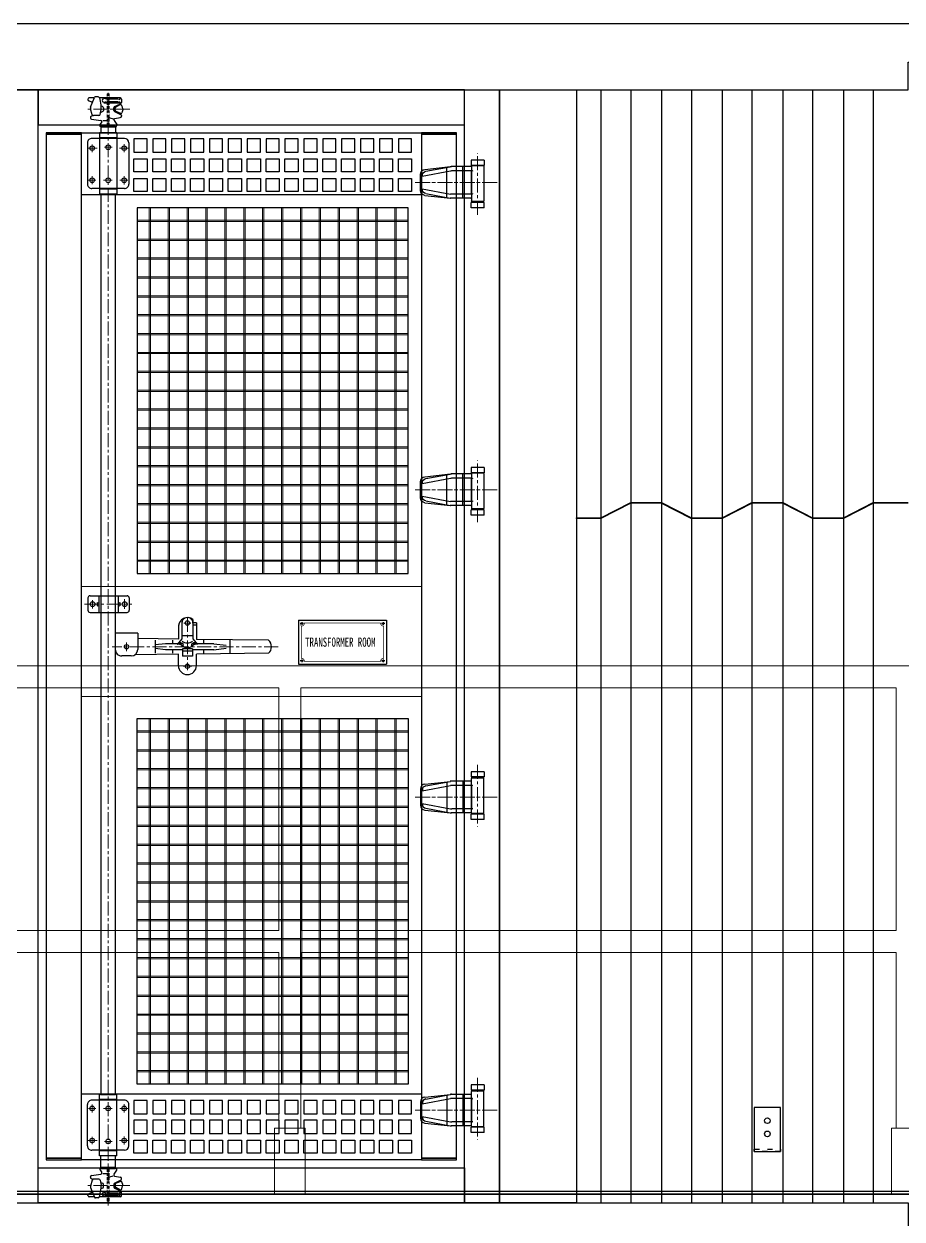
# Model space of a CAD drawing. Header units: millimetres. Extents: x 55614 to 110757, y -66981 to -47484.
# Drawn here: x 92299 to 94298, y -58162 to -55440 of the extents above; entities that cross this region are included whole.
import ezdxf

# ---------------------------------------------------------------- set-up
doc = ezdxf.new("R2010")
doc.units = ezdxf.units.MM
for name, pattern in [('ACAD_ISO03W100', [30, 12, -18]), ('CENTER', [50.8, 31.75, -6.35, 6.35, -6.35]), ('G', [2, 1.25, -0.25, 0.25, -0.25]), ('HIDDEN', [9.525, 6.35, -3.175])]:
    doc.linetypes.add(name, pattern=pattern)
doc.layers.get('0').update_dxf_attribs({"lineweight": 15})
for name, color, linetype in [('01', 7, 'Continuous'), ('02___PRT_ALL_AXES', 7, 'Continuous'), ('03C', 3, 'Continuous'), ('05', 4, 'G')]:
    doc.layers.add(name, color=color, linetype=linetype)
for name, color, linetype, lineweight in [('AM_0', 7, 'Continuous', 30), ('AM_3', 6, 'HIDDEN', 15), ('AM_5', 3, 'Continuous', 15), ('AM_7', 4, 'CENTER', 15), ('THICK', 7, 'Continuous', 0)]:
    doc.layers.add(name, color=color, linetype=linetype, lineweight=lineweight)
doc.styles.add('FSDBHZ', font='TXT.SHX', dxfattribs={"width": 0.707, "bigfont": 'HZFS.SHX'})

# ---------------------------------------------------------------- blocks, each defined once
blk = doc.blocks.new('y65iu76u67u6')
at = {"color": 7, "linetype": 'Continuous'}
for p, q in [((945969.3, -88535.7), (937281.3, -88535.7)), ((943005.3, -88585.7), (941650.3, -88585.7)), ((943005.3, -89138.7), (943005.3, -88585.7)), ((944410.3, -88585.7), (943055.3, -88585.7)), ((943055.3, -89138.7), (943055.3, -88585.7)), ((944410.3, -89138.7), (944410.3, -88585.7)), ((943005.3, -89138.7), (941650.3, -89138.7)), ((944410.3, -89138.7), (943055.3, -89138.7)), ((943005.3, -89188.7), (941650.3, -89188.7)), ((943005.3, -89588.7), (943005.3, -89188.7)), ((944410.3, -89188.7), (943055.3, -89188.7)), ((943055.3, -89588.7), (943055.3, -89188.7)), ((944410.3, -89588.7), (944410.3, -89188.7)), ((942995.3, -89738.7), (942995.3, -89588.7)), ((942995.3, -89588.7), (943065.3, -89588.7)), ((943065.3, -89738.7), (943065.3, -89588.7)), ((944400.3, -89738.7), (944400.3, -89588.7)), ((944400.3, -89588.7), (944470.3, -89588.7))]:
    blk.add_line(p, q, dxfattribs=at)
at = {"layer": '02___PRT_ALL_AXES', "color": 7, "linetype": 'Continuous'}
blk.add_line((946154.3, -89738.7), (937096.3, -89738.7), dxfattribs=at)
blk = doc.blocks.new('A$Ce09861e0')
at = {"layer": 'AM_0'}
for p, q in [((29.1, 124.3), (59.1, 124.3)), ((29.1, 124.3), (29.1, 112.3)), ((29.1, 112.3), (59.1, 112.3)), ((29.1, 111.3), (59.1, 111.3)), ((30.1, 110.3), (30.1, 31.3)), ((58.1, 110.3), (58.1, 31.3)), ((59.1, 124.3), (59.1, 112.3)), ((59.6, 109.6), (104.3, 109.6)), ((77.6, 38.1), (77.6, 109.2)), ((164.2, 103.3), (106.2, 109.5)), ((162.3, 99), (106.9, 109.3)), ((56.8, 100.3), (102.7, 100.3)), ((58.2, 48.2), (58.2, 99)), ((170.7, 88), (106.1, 100)), ((114.5, 39.5), (114.5, 107.5)), ((169.9, 88.2), (169.9, 89.9)), ((174.5, 55.3), (174.5, 91.8)), ((170.7, 59.1), (106.1, 47.1)), ((169.9, 57.2), (169.9, 59)), ((29.1, 30.3), (59.1, 30.3)), ((29.1, 29.3), (59.1, 29.3)), ((29.1, 27.8), (59.1, 27.8)), ((29.1, 15.8), (29.1, 27.8)), ((56.8, 46.8), (102.7, 46.8)), ((59.1, 15.8), (59.1, 27.8)), ((59.6, 37.6), (103.6, 37.6)), ((164.2, 43.9), (106.2, 37.7)), ((162.3, 48.2), (106.9, 37.9)), ((29.1, 15.8), (59.1, 15.8))]:
    blk.add_line(p, q, dxfattribs=at)
for centre, radius, start, end in [((31.1, 110.3), 1, 90, 180), ((57.1, 110.3), 1, 0, 90), ((59.6, 111), 1.38, 180, 270), ((103.6, 91.1), 18.5, 79.4792, 90), ((104.3, 91.1), 18.5, 83.9115, 90), ((56.8, 99), 1.38, 90, 180), ((59.6, 99), 1.38, 90, 180), ((102.7, 81.9), 18.5, 79.4792, 90), ((160.7, 89.9), 9.23, 0, 79.4792), ((163, 91.8), 11.5, 0, 83.9115), ((169.9, 83.5), 4.62, 0, 79.4792), ((160.7, 57.2), 9.23, 280.5208, 0), ((163, 55.3), 11.5, 276.0885, 0), ((169.9, 63.7), 4.62, 280.5208, 0), ((31.1, 31.3), 1, 180, 270), ((56.8, 48.2), 1.38, 180, 270), ((57.1, 31.3), 1, 270, 0), ((59.6, 48.2), 1.38, 180, 270), ((59.6, 36.2), 1.38, 90, 180), ((102.7, 65.3), 18.5, 270, 280.5208), ((103.6, 56), 18.5, 270, 280.5208), ((104.3, 56), 18.5, 270, 276.0885)]:
    blk.add_arc(centre, radius, start, end, dxfattribs=at)
at = {"layer": 'AM_7'}
for p, q in [((44.1, 0), (44.1, 140.2)), ((0, 73.6), (189.4, 73.6)), ((2.3, 73.6), (191.7, 73.6))]:
    blk.add_line(p, q, dxfattribs=at)
blk = doc.blocks.new('YU56UI67U56Y54TG')
at = {"layer": '01'}
for p, q in [((14504.3, -10294.9), (14704.3, -10294.9)), ((14504.3, -10294.9), (14504.3, -10394.9)), ((14704.3, -10294.9), (14704.3, -10394.9)), ((14504.3, -10394.9), (14704.3, -10394.9))]:
    blk.add_line(p, q, dxfattribs=at)
at = {"layer": '01', "const_width": 1.5}
for points in [[(14510.3, -10308.4, 0.414214), (14517.8, -10300.9, 0.414214)], [(14690.8, -10300.9, 0.414214), (14698.3, -10308.4, 0.414214)], [(14517.8, -10388.9, 0.414214), (14510.3, -10381.4, 0.414214)], [(14698.3, -10381.4, 0.414214), (14690.8, -10388.9, 0.414214)]]:
    blk.add_lwpolyline(points, format="xyb", dxfattribs=at)
for points in [[(14510.3, -10307.6), (14510.3, -10382.1)], [(14517, -10300.9), (14691.5, -10300.9)], [(14698.3, -10307.6), (14698.3, -10382.1)], [(14517.1, -10388.9), (14691.4, -10388.9)]]:
    blk.add_lwpolyline(points, dxfattribs=at)
at = {"layer": '01'}
for centre in [(14511.8, -10302.4), (14696.8, -10302.4), (14511.8, -10387.4), (14696.8, -10387.4)]:
    blk.add_circle(centre, 1.65, dxfattribs=at)
at = {"layer": '03C', "color": 1}
blk.add_line((14509.5, -10305.2), (14508.6, -10306.3), dxfattribs=at)
at = {"layer": '05'}
for p, q in [((14515.4, -10302.4), (14508.1, -10302.4)), ((14511.8, -10299.4), (14511.8, -10305.4)), ((14700.4, -10302.4), (14693.1, -10302.4)), ((14696.8, -10299.4), (14696.8, -10305.4)), ((14515.4, -10387.4), (14508.1, -10387.4)), ((14511.8, -10384.4), (14511.8, -10390.4)), ((14700.4, -10387.4), (14693.1, -10387.4)), ((14696.8, -10384.4), (14696.8, -10390.4))]:
    blk.add_line(p, q, dxfattribs=at)
at = {"layer": '01', "insert": (14519.3, -10344.9), "char_height": 21, "attachment_point": 4, "style": 'FSDBHZ'}
blk.add_mtext('{\\fSimHei|b0|i0|c134|p49;\\W0.7;TRANSFORMER ROOM}', dxfattribs=at)
blk = doc.blocks.new('RY76UI67U656')
at = {"lineweight": -3}
for points in [[(35535.5, -89364.3), (36505.5, -89364.3), (36505.5, -89284.3), (35535.5, -89284.3)], [(36505.5, -91819.3), (35535.5, -91819.3), (35535.5, -91739.3), (36505.5, -91739.3)]]:
    blk.add_lwpolyline(points, close=True, dxfattribs=at)
at = {"layer": 'AM_0'}
for p, q in [((35648.5, -89305.8), (35648.5, -89306.8)), ((35658.9, -89313.1), (35650.4, -89309.6)), ((35663, -89302.8), (35651.5, -89302.8)), ((35654.6, -89324.2), (35663.3, -89302.1)), ((35671.5, -89300.2), (35666, -89300.2)), ((35674.5, -89302.7), (35678.3, -89322.1)), ((35722, -89302.8), (35674.5, -89302.8)), ((35690.5, -89311.5), (35684.1, -89313.6)), ((35690.7, -89306), (35685, -89304.1)), ((35717.3, -89306), (35692.4, -89306)), ((35717.3, -89311.5), (35692.4, -89311.5)), ((35718.6, -89306.4), (35722.6, -89304.3)), ((35718.8, -89311.3), (35723.3, -89314.1)), ((35724.5, -89305.8), (35724.5, -89313.3)), ((35658.4, -89341.1), (35654.5, -89327.4)), ((35676.4, -89340.7), (35678.4, -89329.4)), ((35677.3, -89335.8), (35681.6, -89334)), ((35681.6, -89322.5), (35678.1, -89321)), ((35683.5, -89325.3), (35683.5, -89331.2)), ((35722.4, -89314.7), (35684.6, -89314.7)), ((35707.5, -89331.3), (35707.5, -89325.1)), ((35709.2, -89322.4), (35722.8, -89316.1)), ((35709.2, -89334.1), (35722.8, -89340.4)), ((35710.4, -89331.1), (35710.3, -89326.3)), ((35721.1, -89318.7), (35711.9, -89323.9)), ((35723.7, -89338), (35712.8, -89334.1)), ((35725.5, -89320.8), (35727.6, -89331)), ((35727.5, -89332.4), (35725.6, -89337.2)), ((35654, -89347.3), (35654, -89348.6)), ((35655.9, -89344.5), (35659, -89343.2)), ((35656.6, -89351.6), (35677.9, -89354.5)), ((35673.5, -89343.2), (35661.3, -89343.2)), ((35676, -89363.5), (35679.7, -89359.5)), ((35711.2, -89366.2), (35677.9, -89366.2)), ((35691.5, -89355.2), (35682.3, -89355.2)), ((35694.5, -89351.2), (35694.5, -89352.2)), ((35698.3, -89348.3), (35705.5, -89350.2)), ((35707.9, -89354.1), (35713.9, -89363.7)), ((35710, -89349.5), (35722, -89347.6)), ((35724.5, -89343.1), (35724.5, -89344.7)), ((35714.5, -89382.5), (35674.5, -89382.5)), ((35674.5, -89382.5), (35674.5, -89393.5)), ((35714.5, -89393.5), (35674.5, -89393.5)), ((35676.7, -89368.1), (35678.5, -89369.2)), ((35677.5, -89369.2), (35677.5, -89382.5)), ((35711.5, -89369.2), (35677.5, -89369.2)), ((35677.5, -89393.5), (35677.5, -89395)), ((35710.5, -89369.2), (35712.9, -89367.8)), ((35711.5, -89369.2), (35711.5, -89382.5)), ((35711.5, -89393.5), (35711.5, -89395)), ((35714.5, -89382.5), (35714.5, -89393.5)), ((35647.5, -89405), (35647.5, -89499.3)), ((35731.5, -89395), (35657.5, -89395)), ((35674.5, -89395), (35674.5, -89509.3)), ((35714.5, -89395), (35714.5, -89509.3)), ((35741.5, -89405), (35741.5, -89499.3)), ((36407.5, -89523.5), (35633.5, -89523.5)), ((35731.5, -89509.3), (35657.5, -89509.3)), ((35714.5, -89510.8), (35674.5, -89510.8)), ((35714.5, -89510.8), (35674.5, -89510.8)), ((35674.5, -89510.8), (35674.5, -89521.8)), ((35714.5, -89521.8), (35674.5, -89521.8)), ((35677.5, -89509.3), (35677.5, -89510.8)), ((35711.5, -89509.3), (35711.5, -89510.8)), ((35714.5, -89510.8), (35714.5, -89521.8)), ((35648.5, -90441.8), (35648.5, -90469.8)), ((35653.5, -90436.8), (35737.5, -90436.8)), ((35669.6, -90451.8), (35669.6, -90459.8)), ((35669.6, -90451.8), (35673.6, -90452.9)), ((35673.6, -90436.8), (35673.6, -90474.8)), ((35717.4, -90436.8), (35717.4, -90474.8)), ((35717.4, -90452.9), (35721.4, -90451.8)), ((35721.4, -90451.8), (35721.4, -90459.8)), ((35742.5, -90441.8), (35742.5, -90469.8)), ((35653.5, -90474.8), (35737.5, -90474.8)), ((35669.6, -90459.8), (35673.6, -90458.7)), ((35717.4, -90458.7), (35721.4, -90459.8)), ((35854.4, -90503.3), (35854.4, -90535.4)), ((35862.4, -90495.3), (35862.4, -90534.7)), ((35887.4, -90490.5), (35887.4, -90534.7)), ((35895.4, -90498.5), (35887.4, -90498.5)), ((35895.4, -90503.5), (35887.4, -90503.5)), ((35895.4, -90498.5), (35895.4, -90536)), ((35761.8, -90521.8), (35710.8, -90521.8)), ((35761.8, -90521.8), (35761.8, -90558.8)), ((35854.4, -90535.4), (35761.8, -90534.2)), ((35801.3, -90537.8), (35801.3, -90567.8)), ((35841.3, -90537.8), (35841.3, -90546)), ((35862.4, -90534.7), (35851.9, -90547.8)), ((35886.3, -90527.8), (35863.5, -90527.8)), ((35887.4, -90534.7), (35897.9, -90547.8)), ((36059.6, -90538.2), (35895.4, -90536)), ((35911.3, -90537.8), (35911.3, -90546)), ((35971.3, -90537.8), (35971.3, -90567.8)), ((35825.3, -90546), (35801.5, -90548.8)), ((35825.3, -90559.6), (35801.5, -90556.8)), ((35862.4, -90546), (35825.3, -90546)), ((35863.5, -90559.6), (35825.3, -90559.6)), ((35841.3, -90559.6), (35841.3, -90567.8)), ((35886.3, -90557.8), (35863.5, -90557.8)), ((35863.5, -90557.8), (35863.5, -90574.1)), ((35886.3, -90562.8), (35863.5, -90562.8)), ((35886.3, -90557.8), (35886.3, -90574.1)), ((35935, -90559.6), (35886.3, -90559.6)), ((35935, -90546), (35887.4, -90546)), ((35911.3, -90559.6), (35911.3, -90567.8)), ((35935, -90546), (35963.4, -90549.6)), ((35935, -90559.6), (35963.4, -90556)), ((35746.8, -90573.8), (35725.8, -90573.8)), ((35854.4, -90570.1), (35755.3, -90571.1)), ((35854.4, -90595.7), (35854.4, -90570.1)), ((35886.3, -90574.1), (35863.5, -90574.1)), ((36059.5, -90567.8), (35895.4, -90569.6)), ((35895.4, -90595.7), (35895.4, -90569.6)), ((35647.5, -91689.7), (35647.5, -91595.4)), ((35731.5, -91585.4), (35657.5, -91585.4)), ((35714.5, -91572.9), (35674.5, -91572.9)), ((35674.5, -91583.9), (35674.5, -91572.9)), ((35714.5, -91583.9), (35674.5, -91583.9)), ((35674.5, -91699.7), (35674.5, -91585.4)), ((35677.5, -91585.4), (35677.5, -91583.9)), ((35711.5, -91585.4), (35711.5, -91583.9)), ((35714.5, -91583.9), (35714.5, -91572.9)), ((35714.5, -91699.7), (35714.5, -91585.4)), ((35741.5, -91689.7), (35741.5, -91595.4)), ((35731.5, -91699.7), (35657.5, -91699.7)), ((35714.5, -91701.2), (35674.5, -91701.2)), ((35674.5, -91712.2), (35674.5, -91701.2)), ((35677.5, -91701.2), (35677.5, -91699.7)), ((35711.5, -91701.2), (35711.5, -91699.7)), ((35714.5, -91712.2), (35714.5, -91701.2)), ((35714.5, -91712.2), (35674.5, -91712.2)), ((35677.5, -91739.2), (35677.5, -91712.2)), ((35711.5, -91739.2), (35711.5, -91712.2)), ((35654, -91761.2), (35654, -91759.9)), ((35656.6, -91756.9), (35677.9, -91754)), ((35676, -91744.9), (35679.7, -91749)), ((35676.7, -91740.4), (35678.5, -91739.2)), ((35711.5, -91739.2), (35677.5, -91739.2)), ((35711.2, -91742.2), (35677.9, -91742.2)), ((35691.5, -91753.2), (35682.3, -91753.2)), ((35694.5, -91757.3), (35694.5, -91756.2)), ((35698.3, -91760.2), (35705.5, -91758.2)), ((35707.9, -91754.4), (35713.9, -91744.8)), ((35710, -91758.9), (35722, -91760.8)), ((35710.5, -91739.2), (35712.9, -91740.7)), ((35658.4, -91767.4), (35654.5, -91781.1)), ((35654.6, -91784.3), (35663.3, -91806.3)), ((35655.9, -91764), (35659, -91765.3)), ((35673.5, -91765.2), (35661.3, -91765.2)), ((35674.5, -91805.8), (35678.3, -91786.3)), ((35676.4, -91767.7), (35678.4, -91779.1)), ((35677.3, -91772.7), (35681.6, -91774.5)), ((35681.6, -91786), (35678.1, -91787.5)), ((35683.5, -91783.2), (35683.5, -91777.3)), ((35707.5, -91777.1), (35707.5, -91783.3)), ((35709.2, -91774.4), (35722.8, -91768.1)), ((35709.2, -91786.1), (35722.8, -91792.4)), ((35710.4, -91777.4), (35710.3, -91782.1)), ((35721.1, -91789.8), (35711.9, -91784.6)), ((35723.7, -91770.4), (35712.8, -91774.3)), ((35724.5, -91765.3), (35724.5, -91763.8)), ((35725.5, -91787.7), (35727.6, -91777.5)), ((35727.5, -91776.1), (35725.6, -91771.3)), ((35648.5, -91802.6), (35648.5, -91801.7)), ((35658.9, -91795.3), (35650.4, -91798.9)), ((35663, -91805.6), (35651.5, -91805.6)), ((35671.5, -91808.2), (35666, -91808.2)), ((35722, -91805.6), (35674.5, -91805.6)), ((35690.5, -91797), (35684.1, -91794.9)), ((35722.4, -91793.8), (35684.6, -91793.8)), ((35690.7, -91802.5), (35685, -91804.4)), ((35717.3, -91797), (35692.4, -91797)), ((35717.3, -91802.5), (35692.4, -91802.5)), ((35718.6, -91802.1), (35722.6, -91804.2)), ((35718.8, -91797.2), (35723.3, -91794.4)), ((35724.5, -91802.7), (35724.5, -91795.1))]:
    blk.add_line(p, q, dxfattribs=at)
for points in [[(36585.5, -89284.3), (36760.5, -89284.3), (36760.5, -91819.3), (36585.5, -91819.3)], [(35553.5, -89385.3), (35633.5, -89385.3), (35633.5, -89382.3), (35553.5, -89382.3)], [(35553.5, -89385.3), (35633.5, -89385.3), (35633.5, -89382.3), (35553.5, -89382.3)], [(35553.5, -91717.3), (35633.5, -91717.3), (35633.5, -89385.3), (35553.5, -89385.3)], [(35633.5, -89382.3), (36407.5, -89382.3), (36407.5, -89523.5), (35633.5, -89523.5)], [(36407.5, -89385.3), (36487.5, -89385.3), (36487.5, -89382.3), (36407.5, -89382.3)], [(36407.5, -91717.3), (36487.5, -91717.3), (36487.5, -89385.3), (36407.5, -89385.3)], [(35711.5, -89521.8), (35677.5, -89521.8), (35677.5, -91572.9), (35711.5, -91572.9)], [(36377.5, -89553.3), (35760.5, -89553.3), (35760.5, -90386.3), (36377.5, -90386.3)], [(36377.5, -91549.3), (35760.5, -91549.3), (35760.5, -90716.3), (36377.5, -90716.3)], [(35633.5, -91571.3), (36407.5, -91571.3), (36407.5, -91721.3), (35633.5, -91721.3)], [(35553.5, -91721.3), (35633.5, -91721.3), (35633.5, -91717.3), (35553.5, -91717.3)], [(35553.5, -91721.3), (35633.5, -91721.3), (35633.5, -91717.3), (35553.5, -91717.3)], [(36407.5, -91721.3), (36487.5, -91721.3), (36487.5, -91717.3), (36407.5, -91717.3)]]:
    blk.add_lwpolyline(points, close=True, dxfattribs=at)
for centre, radius in [((35658, -89417.3), 5.25), ((35694.5, -89415.3), 5.25), ((35731, -89417.3), 5.25), ((35658, -89490.3), 5.25), ((35694.5, -89490.3), 5.25), ((35731, -89490.3), 5.25), ((35659, -90455.8), 5.5), ((35732, -90455.8), 5.5), ((35874.9, -90498.8), 5), ((35736.3, -90552.8), 5), ((35874.9, -90597.2), 5), ((35658, -91604.4), 5.25), ((35694.5, -91604.4), 5.25), ((35731, -91604.4), 5.25), ((35658, -91677.4), 5.25), ((35694.5, -91679.4), 5.25), ((35731, -91677.4), 5.25)]:
    blk.add_circle(centre, radius, dxfattribs=at)
for centre, radius, start, end in [((35651.5, -89305.8), 3, 89.9999, 180), ((35651.5, -89306.8), 3, 180, 247.6365), ((35666, -89303.2), 3, 89.9999, 158.5871), ((35671.5, -89303.2), 3, 11.0935, 89.9999), ((35688, -89309), 6.8, 137.8645, 214.3422), ((35721.5, -89305.8), 3, 359.9998, 81.0274), ((35659.3, -89326), 5, 158.5869, 195.9455), ((35658.7, -89326), 20, 350.2726, 11.0936), ((35680.5, -89325.3), 3, 359.9998, 67.6361), ((35680.5, -89331.2), 3, 292.1356, 359.9999), ((35710.5, -89325.1), 3, 115.2012, 180), ((35710.5, -89331.3), 3, 180, 244.799), ((35713.3, -89326.5), 3, 118.3931, 176.367), ((35713.7, -89331), 3.3, 182.233, 254.4808), ((35722.6, -89321.4), 3, 11.5506, 118.3931), ((35721.5, -89313.3), 3, 295.2012, 359.9999), ((35724.2, -89336.6), 1.5, 250.3454, 338.7177), ((35725.2, -89331.5), 2.5, 338.7177, 11.551), ((35657, -89347.3), 3, 112.1353, 180), ((35657, -89348.6), 3, 180, 262.2783), ((35661.3, -89340.2), 3, 195.9456, 270.0001), ((35673.5, -89340.2), 3, 270.0001, 350.2724), ((35678.2, -89365.6), 3, 137.8583, 238.8012), ((35677.5, -89357.5), 3, 317.8582, 82.2781), ((35691.5, -89352.2), 3, 270.0001, 359.9999), ((35697.5, -89351.2), 3, 74.7448, 180), ((35710.4, -89352.5), 3, 98.9726, 211.8864), ((35711.3, -89365.2), 3, 301.1987, 31.8863), ((35721.5, -89344.7), 3, 278.9725, 359.9999), ((35721.5, -89343.1), 3, 359.9998, 64.7987), ((35657.5, -89405), 10, 89.9998, 180), ((35731.5, -89405), 10, 0.0001, 89.9999), ((35657.5, -89499.3), 10, 180, 270.0001), ((35731.5, -89499.3), 10, 270, 0.0002), ((35653.5, -90441.8), 5, 90.0001, 180.0001), ((35737.5, -90441.8), 5, 0, 90.0001), ((35653.5, -90469.8), 5, 180.0001, 269.9999), ((35737.5, -90469.8), 5, 269.9999, 0), ((35874.9, -90506.8), 20.5, 52.428, 180), ((35874.9, -90498.8), 12.5, 359.9998, 180), ((36046.3, -90552.8), 20, 311.4097, 48.5903), ((35725.8, -90558.8), 15, 180, 270.0001), ((35746.8, -90558.8), 15, 270, 359.9999), ((35855.3, -90558.6), 11.3, 51.1652, 107.8126), ((35857.9, -90555.4), 11.3, 51.1652, 107.8126), ((35874.9, -90536.7), 18.1, 226.3972, 313.6029), ((35874.6, -90522.8), 21.3, 235.6246, 304.3754), ((35872.2, -90548.3), 7.51, 166.6999, 205.6632), ((35877.6, -90548.3), 7.51, 334.3368, 13.3001), ((35891.9, -90555.4), 11.3, 72.1874, 128.8348), ((35894.5, -90558.6), 11.3, 72.1874, 128.8348), ((35874.9, -90595.7), 20.5, 180, 359.9999), ((35657.5, -91595.4), 10, 89.9999, 180), ((35731.5, -91595.4), 10, 359.9998, 90), ((35657.5, -91689.7), 10, 180, 270.0002), ((35731.5, -91689.7), 10, 270.0001, 359.9999), ((35657, -91759.9), 3, 97.7217, 180), ((35657, -91761.2), 3, 180, 247.8647), ((35678.2, -91742.9), 3, 121.1988, 222.1417), ((35677.5, -91751), 3, 277.7219, 42.1418), ((35691.5, -91756.2), 3, 0.0001, 89.9999), ((35697.5, -91757.3), 3, 180, 285.2552), ((35710.4, -91756), 3, 148.1136, 261.0274), ((35711.3, -91743.2), 3, 328.1137, 58.8013), ((35721.5, -91763.8), 3, 0.0001, 81.0275), ((35659.3, -91782.5), 5, 164.0545, 201.4131), ((35661.3, -91768.2), 3, 89.9999, 164.0544), ((35673.5, -91768.2), 3, 9.7276, 89.9999), ((35658.7, -91782.5), 20, 348.9064, 9.7274), ((35680.5, -91777.3), 3, 0.0001, 67.8644), ((35680.5, -91783.2), 3, 292.3639, 0.0002), ((35710.5, -91777.1), 3, 115.201, 180), ((35710.5, -91783.3), 3, 180, 244.7988), ((35713.3, -91782), 3, 183.633, 241.6069), ((35713.7, -91777.5), 3.3, 105.5192, 177.767), ((35722.6, -91787.1), 3, 241.6069, 348.4494), ((35721.5, -91765.3), 3, 295.2013, 0.0002), ((35724.2, -91771.9), 1.5, 21.2823, 109.6546), ((35725.2, -91777), 2.5, 348.449, 21.2823), ((35651.5, -91801.7), 3, 112.3635, 180), ((35651.5, -91802.6), 3, 180, 270.0001), ((35666, -91805.2), 3, 201.4129, 270.0001), ((35671.5, -91805.2), 3, 270.0001, 348.9065), ((35688, -91799.5), 6.8, 145.6578, 222.1355), ((35721.5, -91802.7), 3, 278.9726, 0.0002), ((35721.5, -91795.1), 3, 0.0001, 64.7988)]:
    blk.add_arc(centre, radius, start, end, dxfattribs=at)
for p in [(35694.5, -89369.2), (35677.5, -89521.8), (35677.5, -91572.9), (35694.5, -91739.2)]:
    blk.add_point(p, dxfattribs=at)
at = {"layer": 'AM_3'}
for p, q in [((35696.5, -89293.2), (35692.5, -89293.2)), ((35696.5, -89293.2), (35696.5, -89368)), ((35692.5, -91815.2), (35692.5, -91740.1)), ((35696.5, -91815.2), (35696.5, -91740.5)), ((35696.5, -91815.2), (35692.5, -91815.2))]:
    blk.add_line(p, q, dxfattribs=at)
blk.add_lwpolyline([(35692.5, -89293.2), (35692.5, -89368.4)], dxfattribs=at)
at = {"layer": 'AM_7'}
for p, q in [((35694.5, -91825.2), (35694.5, -89283.2)), ((35743.7, -89328.2), (35645.9, -89328.2)), ((35669.5, -89417.3), (35647.5, -89417.3)), ((35658, -89408.8), (35658, -89426.1)), ((35703.4, -89415.3), (35685.8, -89415.3)), ((35739.8, -89417.3), (35720.4, -89417.3)), ((35731, -89408.1), (35731, -89426.4)), ((35666.8, -89490.3), (35649.5, -89490.3)), ((35658, -89481.4), (35658, -89499.4)), ((35703.4, -89490.3), (35683.8, -89490.3)), ((35739.1, -89490.3), (35721.4, -89490.3)), ((35731, -89480.7), (35731, -89500.1)), ((35640.5, -90455.8), (35748.5, -90455.8)), ((35659, -90446.8), (35659, -90465.8)), ((35732, -90444.5), (35732, -90466.3)), ((35866.8, -90498.8), (35883, -90498.8)), ((35866.8, -90498.8), (35883, -90498.8)), ((35874.9, -90487.5), (35874.9, -90606.3)), ((35874.9, -90487.5), (35874.9, -90606.3)), ((36081.3, -90552.8), (35703.5, -90552.8)), ((35736.3, -90542.8), (35736.3, -90562.8)), ((35736.3, -90542.8), (35736.3, -90562.8)), ((35884.9, -90597.2), (35864.9, -90597.2)), ((35884.9, -90597.2), (35864.9, -90597.2)), ((35658, -91613.4), (35658, -91595.4)), ((35731, -91614), (35731, -91594.7)), ((35666.8, -91604.4), (35649.5, -91604.4)), ((35703.4, -91604.4), (35683.8, -91604.4)), ((35739.1, -91604.4), (35721.4, -91604.4)), ((35669.5, -91677.4), (35647.5, -91677.4)), ((35658, -91686), (35658, -91668.7)), ((35703.4, -91679.4), (35685.8, -91679.4)), ((35739.8, -91677.4), (35720.4, -91677.4)), ((35731, -91686.7), (35731, -91668.3)), ((35743.7, -91780.2), (35645.9, -91780.2))]:
    blk.add_line(p, q, dxfattribs=at)
at = {"layer": 'THICK', "lineweight": -3}
for p, q in [((36816, -89284.3), (36816, -91819.3)), ((36884, -89284.3), (36884, -91819.3)), ((36954, -89284.3), (36954, -91819.3)), ((37022, -89284.3), (37022, -91819.3)), ((37092, -89284.3), (37092, -91819.3)), ((37160, -89284.3), (37160, -91819.3)), ((37230, -89284.3), (37230, -91819.3)), ((37298, -89284.3), (37298, -91819.3)), ((37368.3, -89284.3), (37368.3, -91819.3)), ((37436, -89284.3), (37436, -91819.3))]:
    blk.add_line(p, q, dxfattribs=at)
at = {"layer": 'THICK', "color": 0}
for p, q in [((35788, -89553.3), (35788, -90386.3)), ((35791, -89553.3), (35791, -90386.3)), ((35831, -89553.3), (35831, -90386.3)), ((35834, -89553.3), (35834, -90386.3)), ((35874, -89553.3), (35874, -90386.3)), ((35877, -89553.3), (35877, -90386.3)), ((35917, -89553.3), (35917, -90386.3)), ((35920, -89553.3), (35920, -90386.3)), ((35960, -89553.3), (35960, -90386.3)), ((35963, -89553.3), (35963, -90386.3)), ((36003, -89553.3), (36003, -90386.3)), ((36006, -89553.3), (36006, -90386.3)), ((36046, -89553.3), (36046, -90386.3)), ((36049, -89553.3), (36049, -90386.3)), ((36089, -89553.3), (36089, -90386.3)), ((36092, -89553.3), (36092, -90386.3)), ((36132, -89553.3), (36132, -90386.3)), ((36135, -89553.3), (36135, -90386.3)), ((36175, -89553.3), (36175, -90386.3)), ((36178, -89553.3), (36178, -90386.3)), ((36218, -89553.3), (36218, -90386.3)), ((36221, -89553.3), (36221, -90386.3)), ((36261, -89553.3), (36261, -90386.3)), ((36264, -89553.3), (36264, -90386.3)), ((36304, -89553.3), (36304, -90386.3)), ((36307, -89553.3), (36307, -90386.3)), ((36347, -89553.3), (36347, -90386.3)), ((36350, -89553.3), (36350, -90386.3)), ((36377.5, -89581.3), (35760.5, -89581.3)), ((36377.5, -89584.3), (35760.5, -89584.3)), ((36377.5, -89624.3), (35760.5, -89624.3)), ((36377.5, -89627.3), (35760.5, -89627.3)), ((36377.5, -89667.3), (35760.5, -89667.3)), ((36377.5, -89670.3), (35760.5, -89670.3)), ((36377.5, -89710.3), (35760.5, -89710.3)), ((36377.5, -89713.3), (35760.5, -89713.3)), ((36377.5, -89753.3), (35760.5, -89753.3)), ((36377.5, -89756.3), (35760.5, -89756.3)), ((36377.5, -89796.3), (35760.5, -89796.3)), ((36377.5, -89799.3), (35760.5, -89799.3)), ((36377.5, -89839.3), (35760.5, -89839.3)), ((36377.5, -89842.3), (35760.5, -89842.3)), ((36377.5, -89882.3), (35760.5, -89882.3)), ((36377.5, -89885.3), (35760.5, -89885.3)), ((36377.5, -89925.3), (35760.5, -89925.3)), ((36377.5, -89928.3), (35760.5, -89928.3)), ((36377.5, -89968.3), (35760.5, -89968.3)), ((36377.5, -89971.3), (35760.5, -89971.3)), ((36377.5, -90011.3), (35760.5, -90011.3)), ((36377.5, -90014.3), (35760.5, -90014.3)), ((36377.5, -90054.3), (35760.5, -90054.3)), ((36377.5, -90057.3), (35760.5, -90057.3)), ((36377.5, -90097.3), (35760.5, -90097.3)), ((36377.5, -90100.3), (35760.5, -90100.3)), ((36377.5, -90140.3), (35760.5, -90140.3)), ((36377.5, -90143.3), (35760.5, -90143.3)), ((36377.5, -90183.3), (35760.5, -90183.3)), ((36377.5, -90186.3), (35760.5, -90186.3)), ((36377.5, -90226.3), (35760.5, -90226.3)), ((36377.5, -90229.3), (35760.5, -90229.3)), ((36377.5, -90269.3), (35760.5, -90269.3)), ((36377.5, -90272.3), (35760.5, -90272.3)), ((36377.5, -90312.3), (35760.5, -90312.3)), ((36377.5, -90315.3), (35760.5, -90315.3)), ((36377.5, -90355.3), (35760.5, -90355.3)), ((36377.5, -90358.3), (35760.5, -90358.3)), ((35633.5, -90415.8), (36407.5, -90415.8)), ((35633.5, -90665.8), (36407.5, -90665.8)), ((35788, -91549.3), (35788, -90716.3)), ((35791, -91549.3), (35791, -90716.3)), ((35831, -91549.3), (35831, -90716.3)), ((35834, -91549.3), (35834, -90716.3)), ((35874, -91549.3), (35874, -90716.3)), ((35877, -91549.3), (35877, -90716.3)), ((35917, -91549.3), (35917, -90716.3)), ((35920, -91549.3), (35920, -90716.3)), ((35960, -91549.3), (35960, -90716.3)), ((35963, -91549.3), (35963, -90716.3)), ((36003, -91549.3), (36003, -90716.3)), ((36006, -91549.3), (36006, -90716.3)), ((36046, -91549.3), (36046, -90716.3)), ((36049, -91549.3), (36049, -90716.3)), ((36089, -91549.3), (36089, -90716.3)), ((36092, -91549.3), (36092, -90716.3)), ((36132, -91549.3), (36132, -90716.3)), ((36135, -91549.3), (36135, -90716.3)), ((36175, -91549.3), (36175, -90716.3)), ((36178, -91549.3), (36178, -90716.3)), ((36218, -91549.3), (36218, -90716.3)), ((36221, -91549.3), (36221, -90716.3)), ((36261, -91549.3), (36261, -90716.3)), ((36264, -91549.3), (36264, -90716.3)), ((36304, -91549.3), (36304, -90716.3)), ((36307, -91549.3), (36307, -90716.3)), ((36347, -91549.3), (36347, -90716.3)), ((36350, -91549.3), (36350, -90716.3)), ((36377.5, -90744.3), (35760.5, -90744.3)), ((36377.5, -90747.3), (35760.5, -90747.3)), ((36377.5, -90787.3), (35760.5, -90787.3)), ((36377.5, -90790.3), (35760.5, -90790.3)), ((36377.5, -90830.3), (35760.5, -90830.3)), ((36377.5, -90833.3), (35760.5, -90833.3)), ((36377.5, -90873.3), (35760.5, -90873.3)), ((36377.5, -90876.3), (35760.5, -90876.3)), ((36377.5, -90916.3), (35760.5, -90916.3)), ((36377.5, -90919.3), (35760.5, -90919.3)), ((36377.5, -90959.3), (35760.5, -90959.3)), ((36377.5, -90962.3), (35760.5, -90962.3)), ((36377.5, -91002.3), (35760.5, -91002.3)), ((36377.5, -91005.3), (35760.5, -91005.3)), ((36377.5, -91045.3), (35760.5, -91045.3)), ((36377.5, -91048.3), (35760.5, -91048.3)), ((36377.5, -91088.3), (35760.5, -91088.3)), ((36377.5, -91091.3), (35760.5, -91091.3)), ((36377.5, -91131.3), (35760.5, -91131.3)), ((36377.5, -91134.3), (35760.5, -91134.3)), ((36377.5, -91174.3), (35760.5, -91174.3)), ((36377.5, -91177.3), (35760.5, -91177.3)), ((36377.5, -91217.3), (35760.5, -91217.3)), ((36377.5, -91220.3), (35760.5, -91220.3)), ((36377.5, -91260.3), (35760.5, -91260.3)), ((36377.5, -91263.3), (35760.5, -91263.3)), ((36377.5, -91303.3), (35760.5, -91303.3)), ((36377.5, -91306.3), (35760.5, -91306.3)), ((36377.5, -91346.3), (35760.5, -91346.3)), ((36377.5, -91349.3), (35760.5, -91349.3)), ((36377.5, -91389.3), (35760.5, -91389.3)), ((36377.5, -91392.3), (35760.5, -91392.3)), ((36377.5, -91432.3), (35760.5, -91432.3)), ((36377.5, -91435.3), (35760.5, -91435.3)), ((36377.5, -91475.3), (35760.5, -91475.3)), ((36377.5, -91478.3), (35760.5, -91478.3)), ((36377.5, -91518.3), (35760.5, -91518.3)), ((36377.5, -91521.3), (35760.5, -91521.3))]:
    blk.add_line(p, q, dxfattribs=at)
at = {"layer": 'THICK', "lineweight": -3}
for points in [[(37515.5, -89284.3), (37515.5, -89221.3), (37554.5, -89221.3), (37554.5, -89134.3), (31852.5, -89134.3), (31852.5, -89221.3), (31828.5, -89221.3), (31828.5, -89284.3)], [(35455.5, -91819.3), (35535.5, -91819.3), (35535.5, -89284.3), (35455.5, -89284.3)], [(36585.5, -91819.3), (36505.5, -91819.3), (36505.5, -89284.3), (36585.5, -89284.3)], [(35783, -89396.3), (35753, -89396.3), (35753, -89426.3), (35783, -89426.3)], [(35826, -89396.3), (35796, -89396.3), (35796, -89426.3), (35826, -89426.3)], [(35869, -89396.3), (35839, -89396.3), (35839, -89426.3), (35869, -89426.3)], [(35912, -89396.3), (35882, -89396.3), (35882, -89426.3), (35912, -89426.3)], [(35955, -89396.3), (35925, -89396.3), (35925, -89426.3), (35955, -89426.3)], [(35998, -89396.3), (35968, -89396.3), (35968, -89426.3), (35998, -89426.3)], [(36041, -89396.3), (36011, -89396.3), (36011, -89426.3), (36041, -89426.3)], [(36084, -89396.3), (36054, -89396.3), (36054, -89426.3), (36084, -89426.3)], [(36127, -89396.3), (36097, -89396.3), (36097, -89426.3), (36127, -89426.3)], [(36170, -89396.3), (36140, -89396.3), (36140, -89426.3), (36170, -89426.3)], [(36213, -89396.3), (36183, -89396.3), (36183, -89426.3), (36213, -89426.3)], [(36256, -89396.3), (36226, -89396.3), (36226, -89426.3), (36256, -89426.3)], [(36299, -89396.3), (36269, -89396.3), (36269, -89426.3), (36299, -89426.3)], [(36342, -89396.3), (36312, -89396.3), (36312, -89426.3), (36342, -89426.3)], [(36385, -89396.3), (36355, -89396.3), (36355, -89426.3), (36385, -89426.3)], [(35783, -89471.3), (35753, -89471.3), (35753, -89441.3), (35783, -89441.3)], [(35826, -89471.3), (35796, -89471.3), (35796, -89441.3), (35826, -89441.3)], [(35869, -89471.3), (35839, -89471.3), (35839, -89441.3), (35869, -89441.3)], [(35912, -89471.3), (35882, -89471.3), (35882, -89441.3), (35912, -89441.3)], [(35955, -89471.3), (35925, -89471.3), (35925, -89441.3), (35955, -89441.3)], [(35998, -89471.3), (35968, -89471.3), (35968, -89441.3), (35998, -89441.3)], [(36041, -89471.3), (36011, -89471.3), (36011, -89441.3), (36041, -89441.3)], [(36084, -89471.3), (36054, -89471.3), (36054, -89441.3), (36084, -89441.3)], [(36127, -89471.3), (36097, -89471.3), (36097, -89441.3), (36127, -89441.3)], [(36170, -89471.3), (36140, -89471.3), (36140, -89441.3), (36170, -89441.3)], [(36213, -89471.3), (36183, -89471.3), (36183, -89441.3), (36213, -89441.3)], [(36256, -89471.3), (36226, -89471.3), (36226, -89441.3), (36256, -89441.3)], [(36299, -89471.3), (36269, -89471.3), (36269, -89441.3), (36299, -89441.3)], [(36342, -89471.3), (36312, -89471.3), (36312, -89441.3), (36342, -89441.3)], [(36385, -89471.3), (36355, -89471.3), (36355, -89441.3), (36385, -89441.3)], [(35783, -89516.3), (35753, -89516.3), (35753, -89486.3), (35783, -89486.3)], [(35826, -89516.3), (35796, -89516.3), (35796, -89486.3), (35826, -89486.3)], [(35869, -89516.3), (35839, -89516.3), (35839, -89486.3), (35869, -89486.3)], [(35912, -89516.3), (35882, -89516.3), (35882, -89486.3), (35912, -89486.3)], [(35955, -89516.3), (35925, -89516.3), (35925, -89486.3), (35955, -89486.3)], [(35998, -89516.3), (35968, -89516.3), (35968, -89486.3), (35998, -89486.3)], [(36041, -89516.3), (36011, -89516.3), (36011, -89486.3), (36041, -89486.3)], [(36084, -89516.3), (36054, -89516.3), (36054, -89486.3), (36084, -89486.3)], [(36127, -89516.3), (36097, -89516.3), (36097, -89486.3), (36127, -89486.3)], [(36170, -89516.3), (36140, -89516.3), (36140, -89486.3), (36170, -89486.3)], [(36213, -89516.3), (36183, -89516.3), (36183, -89486.3), (36213, -89486.3)], [(36256, -89516.3), (36226, -89516.3), (36226, -89486.3), (36256, -89486.3)], [(36299, -89516.3), (36269, -89516.3), (36269, -89486.3), (36299, -89486.3)], [(36342, -89516.3), (36312, -89516.3), (36312, -89486.3), (36342, -89486.3)], [(36385, -89516.3), (36355, -89516.3), (36355, -89486.3), (36385, -89486.3)], [(35783, -91586.3), (35753, -91586.3), (35753, -91616.3), (35783, -91616.3)], [(35826, -91586.3), (35796, -91586.3), (35796, -91616.3), (35826, -91616.3)], [(35869, -91586.3), (35839, -91586.3), (35839, -91616.3), (35869, -91616.3)], [(35912, -91586.3), (35882, -91586.3), (35882, -91616.3), (35912, -91616.3)], [(35955, -91586.3), (35925, -91586.3), (35925, -91616.3), (35955, -91616.3)], [(35998, -91586.3), (35968, -91586.3), (35968, -91616.3), (35998, -91616.3)], [(36041, -91586.3), (36011, -91586.3), (36011, -91616.3), (36041, -91616.3)], [(36084, -91586.3), (36054, -91586.3), (36054, -91616.3), (36084, -91616.3)], [(36127, -91586.3), (36097, -91586.3), (36097, -91616.3), (36127, -91616.3)], [(36170, -91586.3), (36140, -91586.3), (36140, -91616.3), (36170, -91616.3)], [(36213, -91586.3), (36183, -91586.3), (36183, -91616.3), (36213, -91616.3)], [(36256, -91586.3), (36226, -91586.3), (36226, -91616.3), (36256, -91616.3)], [(36299, -91586.3), (36269, -91586.3), (36269, -91616.3), (36299, -91616.3)], [(36342, -91586.3), (36312, -91586.3), (36312, -91616.3), (36342, -91616.3)], [(36385, -91586.3), (36355, -91586.3), (36355, -91616.3), (36385, -91616.3)], [(35783, -91631.3), (35753, -91631.3), (35753, -91661.3), (35783, -91661.3)], [(35826, -91631.3), (35796, -91631.3), (35796, -91661.3), (35826, -91661.3)], [(35869, -91631.3), (35839, -91631.3), (35839, -91661.3), (35869, -91661.3)], [(35912, -91631.3), (35882, -91631.3), (35882, -91661.3), (35912, -91661.3)], [(35955, -91631.3), (35925, -91631.3), (35925, -91661.3), (35955, -91661.3)], [(35998, -91631.3), (35968, -91631.3), (35968, -91661.3), (35998, -91661.3)], [(36041, -91631.3), (36011, -91631.3), (36011, -91661.3), (36041, -91661.3)], [(36084, -91631.3), (36054, -91631.3), (36054, -91661.3), (36084, -91661.3)], [(36127, -91631.3), (36097, -91631.3), (36097, -91661.3), (36127, -91661.3)], [(36170, -91631.3), (36140, -91631.3), (36140, -91661.3), (36170, -91661.3)], [(36213, -91631.3), (36183, -91631.3), (36183, -91661.3), (36213, -91661.3)], [(36256, -91631.3), (36226, -91631.3), (36226, -91661.3), (36256, -91661.3)], [(36299, -91631.3), (36269, -91631.3), (36269, -91661.3), (36299, -91661.3)], [(36342, -91631.3), (36312, -91631.3), (36312, -91661.3), (36342, -91661.3)], [(36385, -91631.3), (36355, -91631.3), (36355, -91661.3), (36385, -91661.3)], [(35783, -91706.3), (35753, -91706.3), (35753, -91676.3), (35783, -91676.3)], [(35826, -91706.3), (35796, -91706.3), (35796, -91676.3), (35826, -91676.3)], [(35869, -91706.3), (35839, -91706.3), (35839, -91676.3), (35869, -91676.3)], [(35912, -91706.3), (35882, -91706.3), (35882, -91676.3), (35912, -91676.3)], [(35955, -91706.3), (35925, -91706.3), (35925, -91676.3), (35955, -91676.3)], [(35998, -91706.3), (35968, -91706.3), (35968, -91676.3), (35998, -91676.3)], [(36041, -91706.3), (36011, -91706.3), (36011, -91676.3), (36041, -91676.3)], [(36084, -91706.3), (36054, -91706.3), (36054, -91676.3), (36084, -91676.3)], [(36127, -91706.3), (36097, -91706.3), (36097, -91676.3), (36127, -91676.3)], [(36170, -91706.3), (36140, -91706.3), (36140, -91676.3), (36170, -91676.3)], [(36213, -91706.3), (36183, -91706.3), (36183, -91676.3), (36213, -91676.3)], [(36256, -91706.3), (36226, -91706.3), (36226, -91676.3), (36256, -91676.3)], [(36299, -91706.3), (36269, -91706.3), (36269, -91676.3), (36299, -91676.3)], [(36342, -91706.3), (36312, -91706.3), (36312, -91676.3), (36342, -91676.3)], [(36385, -91706.3), (36355, -91706.3), (36355, -91676.3), (36385, -91676.3)], [(37515.5, -91819.3), (37515.5, -91881.3), (37554.5, -91881.3), (37554.5, -91999.3), (31852.5, -91999.3), (31852.5, -91881.3), (31828.5, -91881.3), (31828.5, -91819.3)]]:
    blk.add_lwpolyline(points, close=True, dxfattribs=at)
for points in [[(37436.3, -90226), (37368.3, -90260.5), (37297.6, -90260.5), (37229.6, -90226), (37160.3, -90226), (37092.3, -90260.5), (37021.6, -90260.5), (36953.6, -90226), (36884.3, -90226), (36816.3, -90260.5), (36760.5, -90260.5), (36760.5, -90259), (36816, -90259), (36884, -90224.5), (36954, -90224.5), (37022, -90259), (37092, -90259), (37160, -90224.5), (37230, -90224.5), (37298, -90259), (37368, -90259), (37436, -90224.5), (37515.5, -90224.5)], [(37515.5, -90226), (37436.3, -90226)]]:
    blk.add_lwpolyline(points, dxfattribs=at)
at = {"layer": 'THICK', "color": 2, "lineweight": -3}
blk.add_lwpolyline([(37165, -91702.3), (37225, -91702.3), (37225, -91602.3), (37165, -91602.3)], close=True, dxfattribs=at)
at = {"layer": 'THICK', "color": 2, "linetype": 'ACAD_ISO03W100', "lineweight": -3}
blk.add_lwpolyline([(37225, -91702.3), (37165, -91702.3), (37165, -91697.3), (37225, -91697.3)], close=True, dxfattribs=at)
at = {"layer": 'THICK', "color": 2, "lineweight": -3}
for centre in [(37195, -91632.3), (37195, -91662.3)]:
    blk.add_circle(centre, 6.5, dxfattribs=at)
at = {"lineweight": -3}
blk.add_blockref('YU56UI67U56Y54TG', (21623.6, -80197.6), dxfattribs=at)
at = {"layer": 'AM_5', "xscale": -1}
for p in [(36579.6, -89568.9), (36579.6, -90268.9), (36579.6, -90268.9)]:
    blk.add_blockref('A$Ce09861e0', p, dxfattribs=at)
at = {"layer": 'AM_5', "rotation": 180}
for p in [(36579.6, -90821.7), (36579.6, -91534.7)]:
    blk.add_blockref('A$Ce09861e0', p, dxfattribs=at)

msp = doc.modelspace()

# ---------------------------------------------------------------- linework, layer by layer
at = {"color": 0}
msp.add_line((94200.832, -58105.235), (96372.588, -58105.235), dxfattribs=at)
msp.add_lwpolyline([(86970.368, -58105.235), (96028.951, -58105.546), (96028.368, -58305.26), (86970.368, -58305.26)], close=True)
at = {"color": 6, "lineweight": 25}
msp.add_lwpolyline([(86990.368, -58105.235), (96028.951, -58105.235), (96028.951, -58099.199), (86990.368, -58099.199)], close=True, dxfattribs=at)

# ---------------------------------------------------------------- block references
at = {"layer": 'THICK', "lineweight": -3}
for name, p in [('RY76UI67U656', (56795.929, 33694.033)), ('y65iu76u67u6', (-850126.492, 31633.455))]:
    msp.add_blockref(name, p, dxfattribs=at)

doc.saveas('drawing.dxf')
